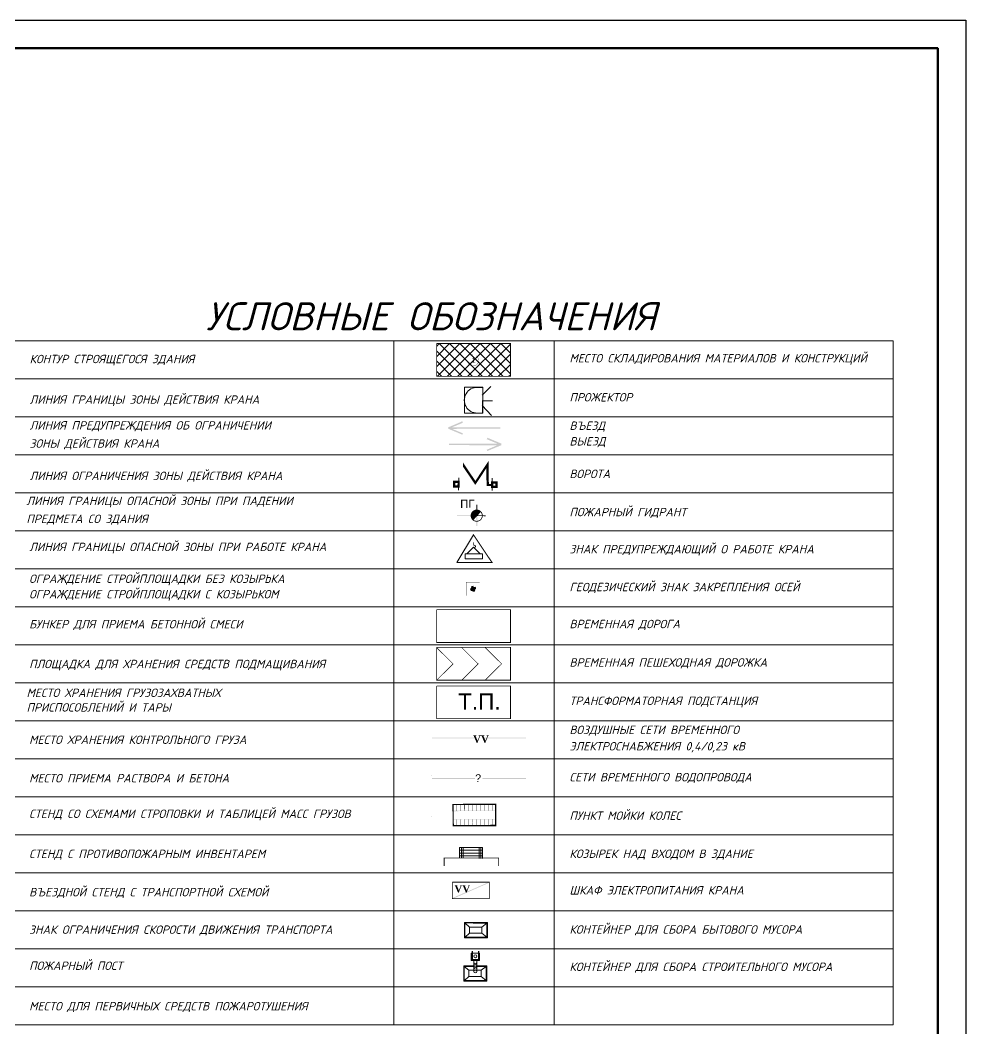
# Model space of a CAD drawing. Header units: millimetres. Extents: x -152693 to 518302, y -31658 to 793547.
# Drawn here: x 311841 to 328701, y 96615 to 114604 of the extents above; entities that cross this region are included whole.
import ezdxf

# ---------------------------------------------------------------- set-up
doc = ezdxf.new("R2010")
doc.units = ezdxf.units.MM
for name, color, linetype in [('PDF _0', 7, 'Continuous'), ('PDF __pos', 7, 'Continuous'), ('PDF _Прожектора', 7, 'Continuous'), ('PDF _Размеры', 7, 'Continuous'), ('PDF _Текст', 7, 'Continuous')]:
    doc.layers.add(name, color=color, linetype=linetype)
doc.layers.add('PDF _ОС забор', color=7, linetype='Continuous', true_color=0x151de9)
doc.layers.add('Несущие линии', color=1, linetype='Continuous', lineweight=50)
doc.styles.add('PDF Arial', font='arial.ttf')
doc.styles.add('PDF Arial Bold', font='arialbd.ttf')
doc.styles.add('PDF Times New Roman Bold', font='timesbd.ttf')
doc.styles.add('стиль4', font='isocpeui.ttf', dxfattribs={"height": 2.5})
picture_1 = doc.add_image_def('image1.png', size_in_pixel=(77, 108))

msp = doc.modelspace()

# ---------------------------------------------------------------- linework, layer by layer
at = {"lineweight": 25}
msp.add_lwpolyline([(244601.31998, 114604.16935), (328701.31998, 114604.16935), (328701.31998, 55204.16935), (244601.31998, 55204.16935)], close=True, dxfattribs=at)
at = {"layer": 'PDF _0', "lineweight": 0}
for points in [[(308870.74678, 108884.44196), (318504.3174, 108884.44196)], [(321364.55263, 108884.44196), (321364.55263, 108207.39531), (321364.55263, 107530.34865), (321364.55263, 106853.302), (321364.55263, 106173.3865), (321364.55263, 105496.33985), (321364.55263, 104819.29319), (321364.55263, 104142.24654), (321364.55263, 103462.33104), (321364.55263, 102785.28439), (321364.55263, 102108.23773), (321364.55263, 101431.19108), (321364.55263, 100754.14442), (321364.55263, 100074.22893), (321364.55263, 99397.18227), (321364.55263, 98720.13562), (321364.55263, 98043.08896), (321364.55263, 97363.17346), (321364.55263, 96686.12681)], [(308870.74678, 108207.39531), (318504.3174, 108207.39531), (308870.74678, 108207.39531)], [(308870.74678, 107530.34865), (318504.3174, 107530.34865), (308870.74678, 107530.34865)], [(308870.74678, 106853.302), (318504.3174, 106853.302), (308870.74678, 106853.302)], [(308870.74678, 106173.3865), (318504.3174, 106173.3865), (308870.74678, 106173.3865)], [(308870.74678, 105496.33985), (318504.3174, 105496.33985), (308870.74678, 105496.33985)], [(319924.39407, 105424.6188), (319628.90337, 104931.17802), (320251.44203, 104931.17802)], [(319803.90272, 105086.09548), (319924.39407, 105206.58683), (320042.01658, 105086.09548)], [(308870.74678, 104819.29319), (318504.3174, 104819.29319), (308870.74678, 104819.29319)], [(308870.74678, 104142.24654), (318504.3174, 104142.24654), (308870.74678, 104142.24654)], [(308870.74678, 103462.33104), (318504.3174, 103462.33104), (308870.74678, 103462.33104)], [(308870.74678, 102785.28439), (318504.3174, 102785.28439), (308870.74678, 102785.28439)], [(308870.74678, 102108.23773), (318504.3174, 102108.23773), (308870.74678, 102108.23773)], [(308870.74678, 101431.19108), (318504.3174, 101431.19108), (308870.74678, 101431.19108)], [(308870.74678, 100754.14442), (318504.3174, 100754.14442), (308870.74678, 100754.14442)], [(308870.74678, 100074.22893), (318504.3174, 100074.22893), (308870.74678, 100074.22893)], [(319674.80484, 99661.11571), (319674.80484, 99850.45927), (320085.04921, 99850.45927), (320085.04921, 99655.37803)], [(319709.23094, 99661.11571), (319709.23094, 99850.45927)], [(319740.7882, 99661.11571), (319740.7882, 99850.45927)], [(320024.80353, 99850.45927), (320024.80353, 99655.37803)], [(320053.49195, 99850.45927), (320053.49195, 99655.37803)], [(319674.80484, 99798.82012), (320085.04921, 99798.82012)], [(319674.80484, 99747.18096), (320085.04921, 99747.18096)], [(319674.80484, 99701.2795), (320085.04921, 99701.2795)], [(308870.74678, 99397.18227), (318504.3174, 99397.18227), (308870.74678, 99397.18227)], [(308870.74678, 98720.13562), (318504.3174, 98720.13562), (308870.74678, 98720.13562)], [(319938.73828, 98510.71017), (319763.73893, 98510.71017), (319763.73893, 98238.1702), (320171.11446, 98238.1702), (320171.11446, 98510.71017), (319915.78755, 98510.71017)], [(319938.73828, 98499.2348), (319769.47662, 98502.10364), (319769.47662, 98246.77673), (320159.6391, 98246.77673)], [(319772.34546, 98249.64557), (319852.67303, 98321.36661), (319852.67303, 98430.3826), (319769.47662, 98502.10364)], [(319852.67303, 98430.3826), (319938.73828, 98430.3826)], [(319915.78755, 98430.3826), (320073.57384, 98430.3826), (320159.6391, 98499.2348), (319915.78755, 98499.2348)], [(320073.57384, 98430.3826), (320073.57384, 98321.36661), (320159.6391, 98246.77673), (320159.6391, 98499.2348)], [(320073.57384, 98321.36661), (319852.67303, 98321.36661)], [(308870.74678, 98043.08896), (318504.3174, 98043.08896), (308870.74678, 98043.08896)], [(319898.5745, 97962.76139), (319884.23029, 97962.76139), (319884.23029, 97830.79467), (320030.54122, 97830.79467), (320030.54122, 97962.76139), (320016.19701, 97962.76139)], [(320016.19701, 98000.05633), (320016.19701, 97848.00772), (319898.5745, 97848.00772), (319898.5745, 98000.05633)], [(320010.45932, 98000.05633), (320010.45932, 97853.7454), (319904.31218, 97853.7454), (319904.31218, 98000.05633)], [(319904.31218, 97962.76139), (320010.45932, 97962.76139)], [(319927.26291, 97736.12289), (319752.26357, 97736.12289), (319752.26357, 97466.45177), (320159.6391, 97466.45177), (320159.6391, 97736.12289), (319981.77091, 97736.12289)], [(319927.26291, 97727.51637), (319758.00125, 97727.51637), (319758.00125, 97475.05829), (320148.16373, 97475.05829)], [(319760.87009, 97477.92713), (319841.19766, 97546.77934), (319841.19766, 97658.66416), (319758.00125, 97727.51637)], [(319927.26291, 97638.58227), (319927.26291, 97830.79467)], [(319981.77091, 97658.66416), (320062.09848, 97658.66416), (320148.16373, 97727.51637), (319978.90206, 97727.51637)], [(319981.77091, 97638.58227), (319981.77091, 97830.79467)], [(320062.09848, 97658.66416), (320062.09848, 97546.77934), (320148.16373, 97475.05829), (320148.16373, 97727.51637)], [(319841.19766, 97658.66416), (319927.26291, 97658.66416)], [(320062.09848, 97546.77934), (319841.19766, 97546.77934)], [(308870.74678, 97363.17346), (318504.3174, 97363.17346), (308870.74678, 97363.17346)], [(318504.3174, 96686.12681), (308870.74678, 96686.12681)], [(308870.74678, 96686.12681), (318504.3174, 96686.12681), (318504.3174, 96686.12681), (308870.74678, 96686.12681)]]:
    msp.add_lwpolyline(points, dxfattribs=at)
for points in [[(327403.46453, 107530.34865), (318504.3174, 107530.34865), (318504.3174, 108207.39531), (327403.46453, 108207.39531), (318504.3174, 108207.39531), (318504.3174, 108884.44196), (327403.46453, 108884.44196), (327403.46453, 96686.12681), (318504.3174, 96686.12681), (318504.3174, 96686.12681), (327403.46453, 96686.12681), (318504.3174, 96686.12681), (318504.3174, 97363.17346), (327403.46453, 97363.17346), (318504.3174, 97363.17346), (318504.3174, 98043.08896), (327403.46453, 98043.08896), (318504.3174, 98043.08896), (318504.3174, 98720.13562), (327403.46453, 98720.13562), (318504.3174, 98720.13562), (318504.3174, 99397.18227), (327403.46453, 99397.18227), (318504.3174, 99397.18227), (318504.3174, 100074.22893), (327403.46453, 100074.22893), (318504.3174, 100074.22893), (318504.3174, 100754.14442), (327403.46453, 100754.14442), (318504.3174, 100754.14442), (318504.3174, 101431.19108), (327403.46453, 101431.19108), (318504.3174, 101431.19108), (318504.3174, 102108.23773), (327403.46453, 102108.23773), (318504.3174, 102108.23773), (318504.3174, 102785.28439), (327403.46453, 102785.28439), (318504.3174, 102785.28439), (318504.3174, 103462.33104), (327403.46453, 103462.33104), (318504.3174, 103462.33104), (318504.3174, 104142.24654), (327403.46453, 104142.24654), (318504.3174, 104142.24654), (318504.3174, 104819.29319), (327403.46453, 104819.29319), (318504.3174, 104819.29319), (318504.3174, 105496.33985), (327403.46453, 105496.33985), (318504.3174, 105496.33985), (318504.3174, 106173.3865), (327403.46453, 106173.3865), (318504.3174, 106173.3865), (318504.3174, 106853.302), (327403.46453, 106853.302), (318504.3174, 106853.302), (318504.3174, 107530.34865)], [(319775.2143, 104997.16138), (320085.04921, 104997.16138), (320085.04921, 105086.09548), (319775.2143, 105086.09548)]]:
    msp.add_lwpolyline(points, close=True, dxfattribs=at)
for points in [[(319265.99489, 108838.5405, 14.34421, 14.34421, 0), (319265.99489, 108253.29678, 11.47537, 11.47537, 0), (320582.79325, 108253.29678, 14.34421, 14.34421, 0), (320582.79325, 108837.10608, 14.34421, 14.34421, 0), (319267.42931, 108837.10608, 0, 0, 0)], [(319630.33779, 104932.61244, 16.23608, 16.23608, 0), (319924.39407, 105423.18438, 18.22465, 18.22465, 0), (320252.87645, 104932.61244, 14.34421, 14.34421, 0), (319628.90337, 104932.61244, 0, 0, 0)], [(319925.82849, 105289.78324, 14.34421, 14.34421, 0), (319925.82849, 105243.88177, 15.98192, 15.98192, 0), (319954.51691, 105232.40641, 16.88961, 16.88961, 0), (319958.82017, 105216.62778, 17.21305, 17.21305, 0), (319950.21365, 105196.54588, 0, 0, 0), (319922.95965, 105195.11146, 0, 0, 0), (319892.83681, 105206.58683, 0, 0, 0), (319892.83681, 105220.93104, 0, 0, 0)], [(319261.69162, 103417.86399, 10.09424, 10.09424, 0), (319558.61675, 103123.80771, 12.17146, 12.17146, 0), (319265.99489, 102832.62028, 0, 0, 0)], [(319709.23094, 103417.86399, 10.09424, 10.09424, 0), (320006.15606, 103123.80771, 12.17146, 12.17146, 0), (319713.5342, 102832.62028, 0, 0, 0)], [(320128.08184, 103417.86399, 10.09424, 10.09424, 0), (320425.00696, 103123.80771, 12.17146, 12.17146, 0), (320132.3851, 102832.62028, 0, 0, 0)], [(319265.99489, 102730.77639, 14.34421, 14.34421, 0), (319265.99489, 102146.9671, 14.34421, 14.34421, 0), (320582.79325, 102146.9671, 14.34421, 14.34421, 0), (320582.79325, 102730.77639, 11.47537, 11.47537, 0), (319267.42931, 102730.77639, 0, 0, 0)], [(319400.83045, 99517.67362, 14.34421, 14.34421, 0), (319400.83045, 99662.55013, 14.34421, 14.34421, 0), (320371.93339, 99662.55013, 11.47537, 11.47537, 0), (320371.93339, 99517.67362, 0, 0, 0)], [(319548.5758, 99227.92061, 11.47537, 11.47537, 0), (319548.5758, 98936.73317, 14.34421, 14.34421, 0), (320206.97498, 98936.73317, 14.34421, 14.34421, 0), (320206.97498, 99229.35503, 14.34421, 14.34421, 0), (319548.5758, 99229.35503, 0, 0, 0)]]:
    msp.add_lwpolyline(points, format="xyseb", dxfattribs=at)
msp.add_lwpolyline([(319912.9187, 108637.72157, 3.84896, 3.84896, 0), (319882.79587, 108633.41831, 4.05715, 4.05715, 0), (319854.10745, 108619.0741, 0, 0, 0), (319831.15671, 108596.12337, 0, 0, 0), (319816.8125, 108568.86937, 0, 0, 0), (319812.50924, 108537.31211, 2.56597, 2.56597, 0), (319816.8125, 108505.75485, 2.56597, 2.56597, 0), (319831.15671, 108477.06644, 2.56597, 2.56597, 0), (319854.10745, 108455.55012, 2.56597, 2.56597, 0), (319882.79587, 108439.77149, 2.56597, 2.56597, 0), (319912.9187, 108435.46823, 5.64513, 5.64513, 0), (319945.91038, 108439.77149, 5.64513, 5.64513, 0), (319974.5988, 108455.55012, 5.64513, 5.64513, 0), (319997.54954, 108477.06644, 5.64513, 5.64513, 0), (320010.45932, 108505.75485, 5.64513, 5.64513, 0), (320016.19701, 108537.31211, 5.64513, 5.64513, 0), (320010.45932, 108568.86937, 4.05715, 4.05715, 0), (319997.54954, 108596.12337, 3.84896, 3.84896, 0), (319974.5988, 108619.0741, 0, 0, 0), (319945.91038, 108633.41831, 0, 0, 0)], format="xyseb", close=True, dxfattribs=at)
at = {"layer": 'PDF _0', "color": 5, "lineweight": 0}
msp.add_lwpolyline([(319981.77091, 105869.28928, 14.20004, 14.20004, 0), (319948.77923, 105863.55159, 14.20004, 14.20004, 0), (319920.09081, 105849.20738, 14.20004, 14.20004, 0), (319898.5745, 105827.69107, 14.20004, 14.20004, 0), (319884.23029, 105799.00265, 14.20004, 14.20004, 0), (319878.4926, 105766.01097, 14.20004, 14.20004, 0), (319884.23029, 105735.88814, 14.20004, 14.20004, 0), (319898.5745, 105707.19972, 14.20004, 14.20004, 0), (319920.09081, 105685.6834, 14.20004, 14.20004, 0), (319948.77923, 105671.3392, 14.20004, 14.20004, 0), (319981.77091, 105665.60151, 14.20004, 14.20004, 0), (320011.89374, 105671.3392, 14.20004, 14.20004, 0), (320040.58216, 105685.6834, 14.20004, 14.20004, 0), (320062.09848, 105707.19972, 14.20004, 14.20004, 0), (320076.44268, 105735.88814, 14.20004, 14.20004, 0), (320082.18037, 105766.01097, 14.20004, 14.20004, 0), (320076.44268, 105799.00265, 14.20004, 14.20004, 0), (320062.09848, 105827.69107, 14.20004, 14.20004, 0), (320040.58216, 105849.20738, 14.20004, 14.20004, 0), (320011.89374, 105863.55159, 14.20004, 14.20004, 0)], format="xyseb", close=True, dxfattribs=at)
at = {"layer": 'PDF _0', "lineweight": 0}
for points, const_width in [([(319795.29619, 104340.19662), (319795.29619, 104578.31049), (320033.41006, 104578.31049), (320033.41006, 104340.19662)], 5.73768), ([(319265.99489, 104087.73855), (319265.99489, 103503.92925), (320582.79325, 103503.92925), (320582.79325, 104089.17297), (319267.42931, 104089.17297)], 14.34421), ([(319265.99489, 103416.42957), (319265.99489, 102832.62028), (320582.79325, 102832.62028), (320582.79325, 103417.86399), (319267.42931, 103417.86399)], 14.34421)]:
    msp.add_lwpolyline(points, dxfattribs=dict(at, const_width=const_width))
at = {"layer": 'PDF _0', "color": 240, "lineweight": 0, "true_color": 0xec1f24}
for points in [[(320090.78689, 101801.27166), (320090.78689, 101801.27166)], [(319181.36406, 101124.22501), (319181.36406, 101124.22501)]]:
    msp.add_lwpolyline(points, dxfattribs=at)
at = {"layer": 'PDF _0', "color": 5, "lineweight": 0}
for points in [[(320090.78689, 101078.32354), (320090.78689, 101078.32354)], [(319181.36406, 100401.27689), (319181.36406, 100401.27689)]]:
    msp.add_lwpolyline(points, dxfattribs=at)
at = {"layer": 'PDF _0', "lineweight": 0}
msp.add_circle((319957.38577, 97909.68784), 27.25398, dxfattribs=at)
for centre, radius, start, end in [((319917.22204, 104462.1224), 44.46712, 180.00000351, 224.999934746), ((319917.22197, 104462.12232), 44.46712, 90.0000035, 134.999934758), ((319917.22196, 104462.12247), 44.46712, 270.000003522, 314.999934732), ((319917.22189, 104462.12239), 44.46712, 0.000003511, 44.999934746), ((319957.38568, 97803.54064), 27.25393, 179.549528607, 0.488917141), ((319957.38577, 97737.55732), 27.25401, 179.857192681, 0.181337502), ((319957.38579, 97706.00007), 27.25403, 178.923346286, 1.115102082), ((319957.38577, 97786.32764), 27.25401, 180.236214084, 359.796792321), ((319957.38575, 97757.63922), 27.25401, 180.52184419, 359.51110329), ((319957.38577, 97640.01672), 27.25402, 180.044017757, 359.989006197), ((319957.38576, 97674.4428), 27.254, 180.164781407, 359.873634289)]:
    msp.add_arc(centre, radius, start, end, dxfattribs=at)
at = {"layer": 'PDF _0', "lineweight": 20}
for points in [[(319471.11707, 107341.0051), (319479.7236, 107318.05436), (319723.57515, 107450.02109)], [(319479.7236, 107318.05436), (319723.57515, 107450.02109), (319735.05051, 107424.20151)], [(319479.7236, 107341.0051), (319471.11707, 107318.05436), (319735.05051, 107234.85795)], [(319471.11707, 107318.05436), (319735.05051, 107234.85795), (319723.57515, 107211.90722)], [(320403.49064, 107318.05436), (320403.49064, 107343.87394), (319476.85476, 107315.18552)], [(320403.49064, 107343.87394), (319476.85476, 107315.18552), (319476.85476, 107343.87394)], [(320110.86879, 107318.05436), (320110.86879, 107343.87394), (319476.85476, 107315.18552)], [(320110.86879, 107343.87394), (319476.85476, 107315.18552), (319476.85476, 107343.87394)], [(319488.33012, 107051.25208), (319488.33012, 107025.43251), (320417.83485, 107051.25208)], [(319488.33012, 107025.43251), (320417.83485, 107051.25208), (320417.83485, 107022.56366)], [(319783.82082, 107051.25208), (319783.82082, 107025.43251), (320417.83485, 107051.25208)], [(319783.82082, 107025.43251), (320417.83485, 107051.25208), (320417.83485, 107022.56366)], [(320423.57254, 107051.25208), (320159.6391, 107131.57965), (320171.11446, 107157.39923)], [(320412.09717, 107025.43251), (320423.57254, 107051.25208), (320159.6391, 107131.57965)], [(320412.09717, 107051.25208), (320168.24562, 106919.28536), (320159.6391, 106942.23609)], [(320423.57254, 107025.43251), (320412.09717, 107051.25208), (320168.24562, 106919.28536)], [(319872.75492, 104466.42566), (319958.82017, 104460.68797), (319869.88608, 104460.68797)], [(319958.82017, 104460.68797), (319869.88608, 104460.68797), (319955.95133, 104452.08145)], [(319869.88608, 104460.68797), (319955.95133, 104452.08145), (319872.75492, 104452.08145)], [(319878.4926, 104480.76987), (319955.95133, 104475.03218), (319872.75492, 104475.03218)], [(319955.95133, 104475.03218), (319872.75492, 104475.03218), (319955.95133, 104466.42566)], [(319872.75492, 104475.03218), (319955.95133, 104466.42566), (319872.75492, 104466.42566)], [(319955.95133, 104466.42566), (319872.75492, 104466.42566), (319958.82017, 104460.68797)], [(319955.95133, 104452.08145), (319872.75492, 104452.08145), (319955.95133, 104443.47492)], [(319872.75492, 104452.08145), (319955.95133, 104443.47492), (319872.75492, 104443.47492)], [(319955.95133, 104443.47492), (319872.75492, 104443.47492), (319950.21365, 104437.73724)], [(319872.75492, 104443.47492), (319950.21365, 104437.73724), (319878.4926, 104437.73724)], [(319881.36144, 104489.37639), (319950.21365, 104480.76987), (319878.4926, 104480.76987)], [(319950.21365, 104480.76987), (319878.4926, 104480.76987), (319955.95133, 104475.03218)], [(319950.21365, 104437.73724), (319878.4926, 104437.73724), (319947.3448, 104429.13071)], [(319878.4926, 104437.73724), (319947.3448, 104429.13071), (319881.36144, 104429.13071)], [(319887.09913, 104495.11407), (319947.3448, 104489.37639), (319881.36144, 104489.37639)], [(319947.3448, 104489.37639), (319881.36144, 104489.37639), (319950.21365, 104480.76987)], [(319947.3448, 104429.13071), (319881.36144, 104429.13071), (319941.60712, 104423.39303)], [(319881.36144, 104429.13071), (319941.60712, 104423.39303), (319887.09913, 104423.39303)], [(319895.70565, 104497.98292), (319941.60712, 104495.11407), (319887.09913, 104495.11407)], [(319941.60712, 104495.11407), (319887.09913, 104495.11407), (319947.3448, 104489.37639)], [(319941.60712, 104423.39303), (319887.09913, 104423.39303), (319933.0006, 104420.52419)], [(319887.09913, 104423.39303), (319933.0006, 104420.52419), (319895.70565, 104420.52419)], [(319901.44334, 104500.85176), (319933.0006, 104497.98292), (319895.70565, 104497.98292)], [(319933.0006, 104497.98292), (319895.70565, 104497.98292), (319941.60712, 104495.11407)], [(319933.0006, 104420.52419), (319895.70565, 104420.52419), (319927.26291, 104417.65535)], [(319895.70565, 104420.52419), (319927.26291, 104417.65535), (319901.44334, 104417.65535)], [(319910.04986, 104503.7206), (319927.26291, 104500.85176), (319901.44334, 104500.85176)], [(319927.26291, 104500.85176), (319901.44334, 104500.85176), (319933.0006, 104497.98292)], [(319927.26291, 104417.65535), (319901.44334, 104417.65535), (319918.65639, 104414.78651)], [(319901.44334, 104417.65535), (319918.65639, 104414.78651), (319910.04986, 104414.78651)], [(319918.65639, 104503.7206), (319910.04986, 104503.7206), (319927.26291, 104500.85176)], [(319539.96928, 98943.90527), (319545.70696, 98929.56106), (320202.67172, 99233.65829)], [(319545.70696, 98929.56106), (320202.67172, 99233.65829), (320208.4094, 99222.18292)]]:
    msp.add_solid(points, dxfattribs=at)
at = {"layer": 'PDF _0', "color": 5, "lineweight": 20}
for points in [[(319976.03322, 105763.14213), (319990.37743, 105763.14213), (319976.03322, 105961.09221)], [(319990.37743, 105763.14213), (319976.03322, 105961.09221), (319990.37743, 105961.09221)], [(319990.37743, 105961.09221), (319976.03322, 105961.09221), (319990.37743, 105582.4051)], [(319976.03322, 105961.09221), (319990.37743, 105582.4051), (319976.03322, 105582.4051)], [(319881.36144, 105786.09287), (319984.63975, 105766.01097), (319878.4926, 105766.01097)], [(319884.23029, 105803.30592), (320001.8528, 105786.09287), (319881.36144, 105786.09287)], [(320001.8528, 105786.09287), (319881.36144, 105786.09287), (319984.63975, 105766.01097)], [(319892.83681, 105817.65013), (320019.06585, 105803.30592), (319884.23029, 105803.30592)], [(320019.06585, 105803.30592), (319884.23029, 105803.30592), (320001.8528, 105786.09287)], [(319901.44334, 105831.99433), (320033.41006, 105817.65013), (319892.83681, 105817.65013)], [(320033.41006, 105817.65013), (319892.83681, 105817.65013), (320019.06585, 105803.30592)], [(319910.04986, 105840.60086), (320044.88542, 105831.99433), (319901.44334, 105831.99433)], [(320044.88542, 105831.99433), (319901.44334, 105831.99433), (320033.41006, 105817.65013)], [(319915.78755, 105846.33854), (320053.49195, 105840.60086), (319910.04986, 105840.60086)], [(319910.04986, 105694.28993), (319918.65639, 105685.6834), (320047.75427, 105843.4697)], [(320053.49195, 105840.60086), (319910.04986, 105840.60086), (320044.88542, 105831.99433)], [(319921.52523, 105849.20738), (320044.88542, 105846.33854), (319915.78755, 105846.33854)], [(320044.88542, 105846.33854), (319915.78755, 105846.33854), (320053.49195, 105840.60086)], [(319918.65639, 105685.6834), (320047.75427, 105843.4697), (320056.36079, 105834.86318)], [(319930.13175, 105854.94507), (320039.14774, 105849.20738), (319921.52523, 105849.20738)], [(320039.14774, 105849.20738), (319921.52523, 105849.20738), (320044.88542, 105846.33854)], [(319935.86944, 105857.81391), (320030.54122, 105854.94507), (319930.13175, 105854.94507)], [(320030.54122, 105854.94507), (319930.13175, 105854.94507), (320039.14774, 105849.20738)], [(319944.47596, 105863.55159), (320027.67237, 105857.81391), (319935.86944, 105857.81391)], [(320027.67237, 105857.81391), (319935.86944, 105857.81391), (320030.54122, 105854.94507)], [(319950.21365, 105863.55159), (320013.32817, 105863.55159), (319944.47596, 105863.55159)], [(320013.32817, 105863.55159), (319944.47596, 105863.55159), (320027.67237, 105857.81391)], [(319961.68901, 105866.42044), (320010.45932, 105863.55159), (319950.21365, 105863.55159)], [(320010.45932, 105863.55159), (319950.21365, 105863.55159), (320013.32817, 105863.55159)], [(319996.11511, 105866.42044), (319967.4267, 105866.42044), (319961.68901, 105866.42044)], [(319996.11511, 105866.42044), (319961.68901, 105866.42044), (320010.45932, 105863.55159)], [(319981.77091, 105869.28928), (319996.11511, 105866.42044), (319967.4267, 105866.42044)], [(319967.4267, 105866.42044), (319996.11511, 105866.42044), (319996.11511, 105866.42044)], [(319628.90337, 105774.6175), (319628.90337, 105760.27329), (319872.75492, 105774.6175)], [(319628.90337, 105760.27329), (319872.75492, 105774.6175), (319872.75492, 105760.27329)], [(319984.63975, 105766.01097), (319878.4926, 105766.01097), (319970.29554, 105748.79792)], [(319878.4926, 105766.01097), (319970.29554, 105748.79792), (319881.36144, 105748.79792)], [(319970.29554, 105748.79792), (319881.36144, 105748.79792), (319953.08249, 105731.58487)], [(319881.36144, 105748.79792), (319953.08249, 105731.58487), (319884.23029, 105731.58487)], [(319953.08249, 105731.58487), (319884.23029, 105731.58487), (319938.73828, 105717.24066)], [(319884.23029, 105731.58487), (319938.73828, 105717.24066), (319892.83681, 105717.24066)], [(319892.83681, 105717.24066), (319901.44334, 105702.89645), (319927.26291, 105702.89645)], [(319892.83681, 105717.24066), (319938.73828, 105717.24066), (319927.26291, 105702.89645)], [(319901.44334, 105702.89645), (319927.26291, 105702.89645), (319915.78755, 105688.55225)], [(319981.77091, 105774.6175), (319978.90206, 105760.27329), (320142.42604, 105771.74866)], [(319978.90206, 105760.27329), (320142.42604, 105771.74866), (320142.42604, 105757.40445)], [(319181.36406, 101086.93007), (319181.36406, 101072.58586), (319953.08249, 101086.93007)], [(319181.36406, 101072.58586), (319953.08249, 101086.93007), (319953.08249, 101072.58586)], [(320090.78689, 101086.93007), (320090.78689, 101072.58586), (320859.63648, 101086.93007)], [(320090.78689, 101072.58586), (320859.63648, 101086.93007), (320859.63648, 101072.58586)]]:
    msp.add_solid(points, dxfattribs=at)
at = {"layer": 'PDF _0', "color": 240, "lineweight": 20, "true_color": 0xec1f24}
for points in [[(319181.36406, 101809.87819), (319181.36406, 101795.53398), (319953.08249, 101809.87819)], [(319181.36406, 101795.53398), (319953.08249, 101809.87819), (319953.08249, 101795.53398)], [(320090.78689, 101809.87819), (320090.78689, 101795.53398), (320859.63648, 101809.87819)], [(320090.78689, 101795.53398), (320859.63648, 101809.87819), (320859.63648, 101795.53398)]]:
    msp.add_solid(points, dxfattribs=at)
at = {"layer": 'PDF __pos', "color": 18, "lineweight": 0, "true_color": 0x000000}
msp.add_lwpolyline([(319560.05117, 100615.0056, 22.856, 22.856, 0), (320318.85981, 100619.30886, 22.95073, 22.95073, 0), (320320.29423, 100240.62175, 25.62973, 25.62973, 0), (319561.48559, 100236.31848, 22.95073, 22.95073, 0)], format="xyseb", close=True, dxfattribs=at)
at = {"layer": 'PDF __pos', "color": 18, "lineweight": 0, "true_color": 0x000000, "const_width": 5.71607}
msp.add_lwpolyline([(319560.05117, 100615.0056), (320317.42539, 100619.30886), (320320.29423, 100240.62175), (319562.92001, 100234.88406)], close=True, dxfattribs=at)
at = {"layer": 'PDF __pos', "color": 7, "lineweight": 20, "true_color": 0xf0f0f0}
for points in [[(319560.05117, 100613.57118), (319560.05117, 100613.57118), (320317.42539, 100619.30886)], [(319562.92001, 100234.88406), (320320.29423, 100240.62175), (320320.29423, 100240.62175)]]:
    msp.add_solid(points, dxfattribs=at)
at = {"layer": 'PDF __pos', "color": 5, "lineweight": 20}
for points in [[(319614.55916, 100616.44002), (319608.82148, 100616.44002), (319614.55916, 100501.68635)], [(319608.82148, 100616.44002), (319614.55916, 100501.68635), (319608.82148, 100501.68635)], [(319697.75557, 100616.44002), (319692.01789, 100616.44002), (319697.75557, 100501.68635)], [(319692.01789, 100616.44002), (319697.75557, 100501.68635), (319692.01789, 100501.68635)], [(319769.47662, 100616.44002), (319760.87009, 100616.44002), (319769.47662, 100501.68635)], [(319760.87009, 100616.44002), (319769.47662, 100501.68635), (319763.73893, 100501.68635)], [(319838.32882, 100616.44002), (319832.59113, 100616.44002), (319838.32882, 100501.68635)], [(319832.59113, 100616.44002), (319838.32882, 100501.68635), (319832.59113, 100501.68635)], [(319910.04986, 100616.44002), (319904.31218, 100616.44002), (319910.04986, 100501.68635)], [(319904.31218, 100616.44002), (319910.04986, 100501.68635), (319904.31218, 100501.68635)], [(319981.77091, 100616.44002), (319976.03322, 100616.44002), (319981.77091, 100501.68635)], [(319976.03322, 100616.44002), (319981.77091, 100501.68635), (319976.03322, 100501.68635)], [(320050.62311, 100616.44002), (320044.88542, 100616.44002), (320053.49195, 100504.55519)], [(320044.88542, 100616.44002), (320053.49195, 100504.55519), (320044.88542, 100504.55519)], [(320122.34415, 100619.30886), (320116.60647, 100619.30886), (320122.34415, 100504.55519)], [(320116.60647, 100619.30886), (320122.34415, 100504.55519), (320116.60647, 100504.55519)], [(320194.0652, 100619.30886), (320188.32751, 100619.30886), (320194.0652, 100504.55519)], [(320188.32751, 100619.30886), (320194.0652, 100504.55519), (320188.32751, 100504.55519)], [(320268.65508, 100619.30886), (320262.9174, 100619.30886), (320271.52392, 100504.55519)], [(320262.9174, 100619.30886), (320271.52392, 100504.55519), (320265.78624, 100504.55519)], [(319560.05117, 100504.55519), (319560.05117, 100495.94866), (320320.29423, 100507.42403)], [(319560.05117, 100495.94866), (320320.29423, 100507.42403), (320320.29423, 100501.68635)], [(319560.05117, 100352.50658), (319560.05117, 100346.76889), (320320.29423, 100358.24426)], [(319560.05117, 100346.76889), (320320.29423, 100358.24426), (320320.29423, 100352.50658)], [(319614.55916, 100349.63773), (319608.82148, 100349.63773), (319617.428, 100234.88406)], [(319608.82148, 100349.63773), (319617.428, 100234.88406), (319611.69032, 100234.88406)], [(319697.75557, 100349.63773), (319692.01789, 100349.63773), (319700.62441, 100237.75291)], [(319692.01789, 100349.63773), (319700.62441, 100237.75291), (319692.01789, 100234.88406)], [(319769.47662, 100352.50658), (319763.73893, 100352.50658), (319769.47662, 100237.75291)], [(319763.73893, 100352.50658), (319769.47662, 100237.75291), (319763.73893, 100237.75291)], [(319841.19766, 100352.50658), (319835.45998, 100352.50658), (319841.19766, 100237.75291)], [(319835.45998, 100352.50658), (319841.19766, 100237.75291), (319835.45998, 100237.75291)], [(319910.04986, 100352.50658), (319904.31218, 100352.50658), (319912.9187, 100237.75291)], [(319904.31218, 100352.50658), (319912.9187, 100237.75291), (319907.18102, 100237.75291)], [(319981.77091, 100352.50658), (319976.03322, 100352.50658), (319981.77091, 100237.75291)], [(319976.03322, 100352.50658), (319981.77091, 100237.75291), (319976.03322, 100237.75291)], [(320053.49195, 100352.50658), (320047.75427, 100352.50658), (320053.49195, 100237.75291)], [(320047.75427, 100352.50658), (320053.49195, 100237.75291), (320047.75427, 100237.75291)], [(320125.21299, 100352.50658), (320116.60647, 100352.50658), (320125.21299, 100237.75291)], [(320116.60647, 100352.50658), (320125.21299, 100237.75291), (320119.47531, 100237.75291)], [(320194.0652, 100352.50658), (320188.32751, 100352.50658), (320196.93404, 100237.75291)], [(320188.32751, 100352.50658), (320196.93404, 100237.75291), (320188.32751, 100237.75291)], [(320271.52392, 100355.37542), (320265.78624, 100355.37542), (320271.52392, 100240.62175)], [(320265.78624, 100355.37542), (320271.52392, 100240.62175), (320265.78624, 100240.62175)]]:
    msp.add_solid(points, dxfattribs=at)
at = {"layer": 'PDF _ОС забор', "lineweight": 0}
msp.add_lwpolyline([(320252.87645, 106312.52533, 38.48227, 38.48227, 0), (320176.85215, 106313.95975, 41.23701, 41.23701, 0), (320172.54888, 106678.30265, 38.19233, 38.19233, 0), (319955.95133, 106351.25469, 40.9257, 40.9257, 0), (319735.05051, 106679.73707, 0, 0, 0), (319729.31283, 106315.39417, 0, 0, 0), (319654.72295, 106316.82859, 0, 0, 0)], format="xyseb", dxfattribs=at)
at = {"layer": 'PDF _ОС забор', "lineweight": 0, "const_width": 40.16378}
msp.add_lwpolyline([(319659.02621, 106368.46774), (319657.59179, 106285.27133), (319577.26422, 106286.70575), (319580.13306, 106368.46774)], close=True, dxfattribs=at)
at = {"layer": 'PDF _ОС забор', "lineweight": 0}
for points in [[(319660.46063, 106440.18879), (319657.59179, 106219.28797)], [(320254.31087, 106434.4511), (320254.31087, 106213.55029)]]:
    msp.add_lwpolyline(points, dxfattribs=at)
msp.add_lwpolyline([(320255.74529, 106359.86122, 43.03263, 43.03263, 0), (320255.74529, 106279.53365, 40.16378, 40.16378, 0), (320334.63844, 106279.53365, 40.16378, 40.16378, 0), (320334.63844, 106359.86122, 40.16378, 40.16378, 0)], format="xyseb", close=True, dxfattribs=at)
at = {"layer": 'PDF _Прожектора', "lineweight": 0}
msp.add_lwpolyline([(319990.37743, 107596.33202), (320085.04921, 107593.46317), (320087.91805, 108055.3467), (319993.24627, 108055.3467, 1.0112356024)], format="xyb", close=True, dxfattribs=at)
for points in [[(320234.22898, 108069.69091), (320076.44268, 107917.64229)], [(320262.9174, 107814.36399), (320102.26226, 107814.36399)], [(320242.83551, 107556.16823), (320076.44268, 107731.16758)]]:
    msp.add_lwpolyline(points, dxfattribs=at)
at = {"layer": 'PDF _Размеры', "lineweight": 0}
for points in [[(319267.42931, 108789.77019), (319313.33078, 108838.5405), (319898.5745, 108253.29678)], [(319267.42931, 108606.16431), (319496.93665, 108838.5405), (320079.31153, 108253.29678)], [(319267.42931, 108425.42728), (319680.54252, 108838.5405)], [(319278.90468, 108253.29678), (319861.27955, 108838.5405), (320446.52327, 108253.29678)], [(319459.64171, 108253.29678), (320044.88542, 108838.5405), (320581.35883, 108299.19825)], [(319643.24758, 108253.29678), (320225.62246, 108838.5405), (320581.35883, 108482.80412)], [(320262.9174, 108253.29678), (319677.67368, 108838.5405)], [(319823.98461, 108253.29678), (320409.22833, 108838.5405), (320581.35883, 108663.54115)], [(319714.96862, 108253.29678), (319267.42931, 108700.83609)], [(320007.59048, 108253.29678), (320581.35883, 108827.06513)], [(319531.36275, 108253.29678), (319267.42931, 108520.09906)], [(320191.19635, 108253.29678), (320581.35883, 108646.3281)], [(319350.62572, 108253.29678), (319267.42931, 108336.49319)], [(320371.93339, 108253.29678), (320581.35883, 108462.72223)], [(320555.53926, 108253.29678), (320581.35883, 108279.11635)]]:
    msp.add_lwpolyline(points, dxfattribs=at)
at = {"layer": 'Несущие линии', "color": 7}
msp.add_lwpolyline([(246601.31998, 55704.16935), (328201.31998, 55704.16935), (328201.31998, 114104.16935), (246601.31998, 114104.16935)], close=True, dxfattribs=at)

# ---------------------------------------------------------------- texts
at = {"layer": 'PDF _Текст', "lineweight": 20, "attachment_point": 7}
for s, insert, char_height, style in [('УСЛОВНЫЕ ОБОЗНАЧЕНИЯ', (315153.51023, 109071.95), 500, 'стиль4'), ('МЕСТО СКЛАДИРОВАНИЯ МАТЕРИАЛОВ И КОНСТРУКЦИЙ', (321634.22376, 108459.0381), 150, 'стиль4'), ('КОНТУР СТРОЯЩЕГОСЯ ЗДАНИЯ', (312009.25966, 108444.6939), 150, 'стиль4'), ('1', (319889.96797, 108494.27949), 94.87517, 'PDF Arial'), ('ЛИНИЯ ГРАНИЦЫ ЗОНЫ ДЕЙСТВИЯ КРАНА', (312009.25966, 107721.74577), 150, 'стиль4'), ('ПРОЖЕКТОР', (321634.22376, 107802.72819), 150, 'стиль4'), ('ЛИНИЯ ПРЕДУПРЕЖДЕНИЯ ОБ ОГРАНИЧЕНИИ', (312009.25966, 107271.33762), 150, 'стиль4'), ('ВЪЕЗД', (321634.22376, 107265.59993), 150, 'стиль4'), ('ЗОНЫ ДЕЙСТВИЯ КРАНА', (312009.25966, 106947.1585), 150, 'стиль4'), ('ВЫЕЗД', (321634.22376, 106987.32228), 150, 'стиль4'), ('ЛИНИЯ ОГРАНИЧЕНИЯ ЗОНЫ ДЕЙСТВИЯ КРАНА', (312009.25966, 106370.5213), 150, 'стиль4'), ('ВОРОТА', (321634.22376, 106437.15951), 150, 'стиль4'), ('ЛИНИЯ ГРАНИЦЫ ОПАСНОЙ ЗОНЫ ПРИ ПАДЕНИИ', (311951.88282, 105914.37546), 150, 'стиль4'), ('ПРЕДМЕТА СО ЗДАНИЯ', (311951.88282, 105604.54055), 150, 'стиль4'), ('ПОЖАРНЫЙ ГИДРАНТ', (321634.22376, 105725.03191), 150, 'стиль4'), ('ЛИНИЯ ГРАНИЦЫ ОПАСНОЙ ЗОНЫ ПРИ РАБОТЕ КРАНА', (312003.52198, 105093.88672), 150, 'стиль4'), ('ЗНАК ПРЕДУПРЕЖДАЮЩИЙ О РАБОТЕ КРАНА', (321634.22376, 105053.72294), 150, 'стиль4'), ('ОГРАЖДЕНИЕ СТРОЙПЛОЩАДКИ БЕЗ КОЗЫРЬКА', (312000.65313, 104525.85605), 150, 'стиль4'), ('ГЕОДЕЗИЧЕСКИЙ ЗНАК ЗАКРЕПЛЕНИЯ ОСЕЙ', (321634.22376, 104388.15165), 150, 'стиль4'), ('ОГРАЖДЕНИЕ СТРОЙПЛОЩАДКИ С КОЗЫРЬКОМ', (312000.65313, 104250.44724), 150, 'стиль4'), ('БУНКЕР ДЛЯ ПРИЕМА БЕТОННОЙ СМЕСИ', (312000.65313, 103725.4492), 150, 'стиль4'), ('ВРЕМЕННАЯ ДОРОГА', (321634.22376, 103728.31804), 150, 'стиль4'), ('ПЛОЩАДКА ДЛЯ ХРАНЕНИЯ СРЕДСТВ ПОДМАЩИВАНИЯ', (312000.65313, 103005.36992), 150, 'стиль4'), ('ВРЕМЕННАЯ ПЕШЕХОДНАЯ ДОРОЖКА', (321634.22376, 103042.66486), 150, 'стиль4'), ('МЕСТО ХРАНЕНИЯ ГРУЗОЗАХВАТНЫХ', (311954.75167, 102532.66588), 150, 'стиль4'), ('Т.П.', (319651.8541, 102309.3221), 286.527134, 'PDF Arial'), ('ПРИСПОСОБЛЕНИЙ И ТАРЫ', (311954.75167, 102271.60128), 150, 'стиль4'), ('ТРАНСФОРМАТОРНАЯ ПОДСТАНЦИЯ', (321634.22376, 102348.40516), 150, 'стиль4'), ('ВОЗДУШНЫЕ СЕТИ ВРЕМЕННОГО', (321634.22376, 101840.62017), 150, 'стиль4'), ('МЕСТО ХРАНЕНИЯ КОНТРОЛЬНОГО ГРУЗА', (312000.65313, 101694.96409), 150, 'стиль4'), ('ЭЛЕКТРОСНАБЖЕНИЯ 0,4/0,23 кВ', (321634.22376, 101544.17999), 150, 'стиль4'), ('МЕСТО ПРИЕМА РАСТВОРА И БЕТОНА', (312000.65313, 101009.31091), 150, 'стиль4'), ('СЕТИ ВРЕМЕННОГО ВОДОПРОВОДА', (321634.22376, 100997.18069), 150, 'стиль4'), ('СТЕНД СО СХЕМАМИ СТРОПОВКИ И ТАБЛИЦЕЙ МАСС ГРУЗОВ', (312000.65313, 100334.47824), 150, 'стиль4'), ('ПУНКТ МОЙКИ КОЛЕС', (321634.22376, 100340.87078), 150, 'стиль4'), ('СТЕНД С ПРОТИВОПОЖАРНЫМ ИНВЕНТАРЕМ', (312000.65313, 99628.74317), 150, 'стиль4'), ('КОЗЫРЕК НАД ВХОДОМ В ЗДАНИЕ', (321634.22376, 99631.61201), 150, 'стиль4'), ('ВЪЕЗДНОЙ СТЕНД С ТРАНСПОРТНОЙ СХЕМОЙ', (312000.65313, 98945.95883), 150, 'стиль4'), ('VV', (319583.0019, 99044.29348), 129.02887, 'PDF Times New Roman Bold'), ('ШКАФ ЭЛЕКТРОПИТАНИЯ КРАНА', (321634.22376, 99009.7282), 150, 'стиль4'), ('ЗНАК ОГРАНИЧЕНИЯ СКОРОСТИ ДВИЖЕНИЯ ТРАНСПОРТА', (312000.65313, 98277.5187), 150, 'стиль4'), ('КОНТЕЙНЕР ДЛЯ СБОРА БЫТОВОГО МУСОРА', (321634.22376, 98280.38755), 150, 'стиль4'), ('ПОЖАРНЫЙ ПОСТ', (312000.65313, 97664.24142), 150, 'стиль4'), ('КОНТЕЙНЕР ДЛЯ СБОРА СТРОИТЕЛЬНОГО МУСОРА', (321634.22376, 97614.81626), 150, 'стиль4'), ('МЕСТО ДЛЯ ПЕРВИЧНЫХ СРЕДСТВ ПОЖАРОТУШЕНИЯ', (312000.65313, 96911.95003), 150, 'стиль4')]:
    msp.add_mtext(s, dxfattribs=dict(at, insert=insert, char_height=char_height, style=style))
at = {"layer": 'PDF _Текст', "color": 5, "lineweight": 20, "attachment_point": 7}
for s, insert, char_height, style in [('ПГ', (319686.2802, 105906.58422), 145.0456, 'PDF Arial'), ('\ue23c', (319953.08249, 101018.07786), 136.67364, 'PDF Arial Bold')]:
    msp.add_mtext(s, dxfattribs=dict(at, insert=insert, char_height=char_height, style=style))
at = {"layer": 'PDF _Текст', "color": 240, "lineweight": 20, "true_color": 0xec1f24, "insert": (319915.78755, 101715.18516), "char_height": 129.02887, "attachment_point": 7, "style": 'PDF Times New Roman Bold'}
msp.add_mtext('VV', dxfattribs=at)

# ---------------------------------------------------------------- pictures from other files: only their frames are drawn
at = {"layer": 'PDF _ОС забор', "color": 7, "lineweight": 5}
image = msp.add_image(picture_1, insert=(319760.87009, 107593.46317), size_in_units=(329.9168, 464.75236), dxfattribs=at)
image.dxf.flags = 15

doc.saveas('drawing.dxf')
